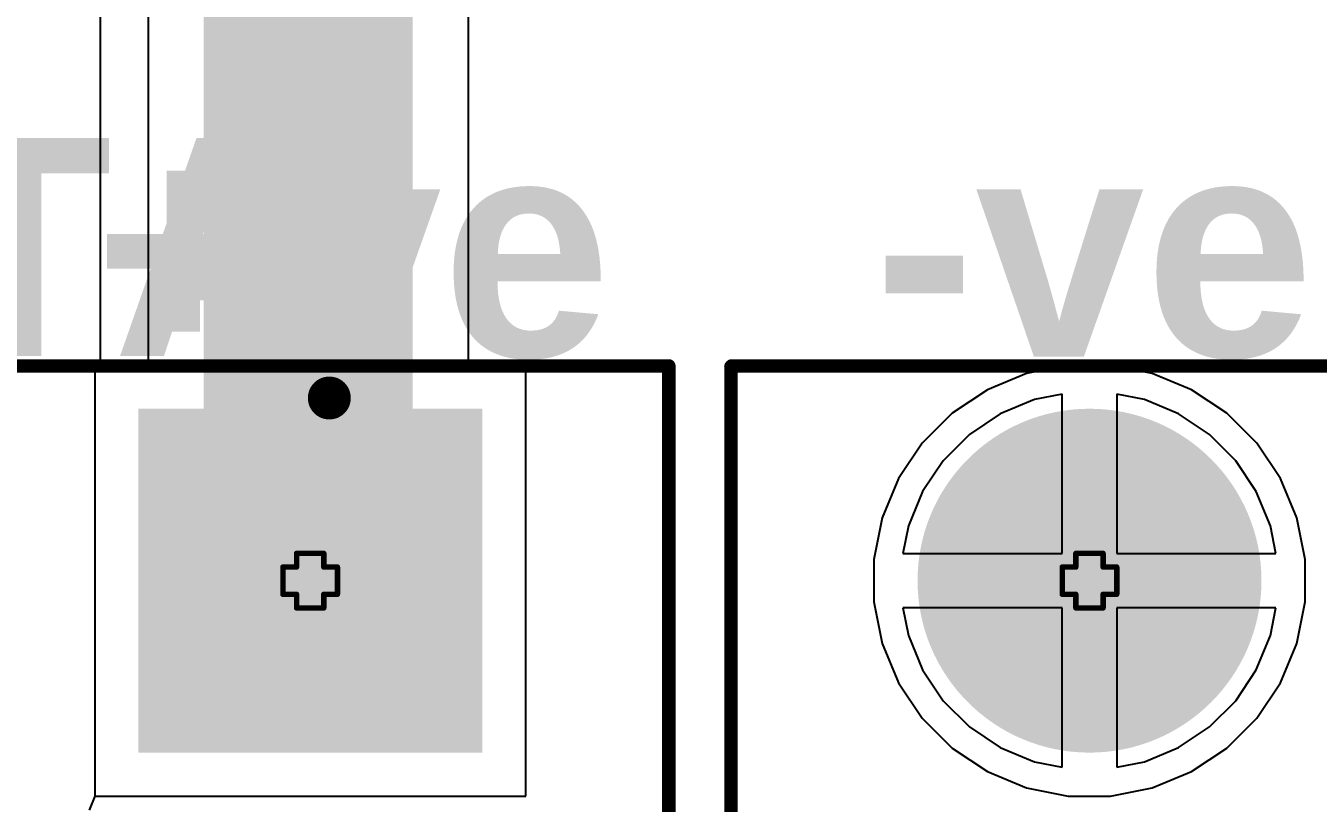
# Model space of a CAD drawing. Header units: inches. Extents: x -3 to 5437, y -3 to 5435.
# Drawn here: x 142.06 to 154.1, y 7.15 to 14.39 of the extents above; entities that cross this region are included whole.
import ezdxf

# ---------------------------------------------------------------- set-up
doc = ezdxf.new("R2010")
doc.units = ezdxf.units.IN
for name, color, linetype in [('Bottom Layer', 5, 'Continuous'), ('Bottom Solder', 6, 'Continuous'), ('Drill Drawing', 1, 'Continuous'), ('GND', 16, 'Continuous'), ('Multi-Layer', 9, 'Continuous'), ('Pad Holes', 156, 'Continuous'), ('PWR', 76, 'Continuous'), ('Top Layer', 1, 'Continuous'), ('Top Overlay', 2, 'Continuous'), ('Top Solder', 216, 'Continuous')]:
    doc.layers.add(name, color=color, linetype=linetype)
doc.styles.add('Arial_Bold', font='', dxfattribs={"height": 0.2})
doc.styles.get('Arial_Bold').set_extended_font_data('Arial', bold=True)

# ---------------------------------------------------------------- blocks, each defined once
blk = doc.blocks.new('TBP01R1_508_04BE_328')
at = {"layer": 'Bottom Layer'}
h = blk.add_hatch(color=5, dxfattribs=at)
edge = h.paths.add_edge_path()
edge.add_arc((10.16, 0), 1.5, 0, 360)
at = {"layer": 'Bottom Solder'}
h = blk.add_hatch(color=6, dxfattribs=at)
edge = h.paths.add_edge_path()
edge.add_arc((10.16, 0), 1.602, 0, 360)
at = {"layer": 'GND'}
h = blk.add_hatch(color=16, dxfattribs=at)
edge = h.paths.add_edge_path()
edge.add_arc((10.16, 0), 1.5, 0, 360)
at = {"layer": 'Multi-Layer'}
h = blk.add_hatch(color=9, dxfattribs=at)
edge = h.paths.add_edge_path()
edge.add_arc((10.16, 0), 1.5, 0, 360)
at = {"layer": 'Pad Holes'}
h = blk.add_hatch(color=7, dxfattribs=at)
edge = h.paths.add_edge_path()
edge.add_arc((10.16, 0), 0.85, 0, 360)
at = {"layer": 'PWR'}
h = blk.add_hatch(color=76, dxfattribs=at)
edge = h.paths.add_edge_path()
edge.add_arc((10.16, 0), 1.5, 0, 360)
at = {"layer": 'Top Layer'}
h = blk.add_hatch(color=1, dxfattribs=at)
edge = h.paths.add_edge_path()
edge.add_arc((10.16, 0), 1.5, 0, 360)
at = {"layer": 'Top Solder'}
h = blk.add_hatch(color=216, dxfattribs=at)
edge = h.paths.add_edge_path()
edge.add_arc((10.16, 0), 1.602, 0, 360)
at = {"layer": 'Top Overlay'}
for points in [[(13.5, 10, 0.127, 0.127, 0), (13.5, -1.994, 0.127, 0.127, 0)], [(13.494, -2, 0.127, 0.127, 0), (-8.42, -2, 0.127, 0.127, 0)], [(13.5, -1.994, 0.127, 0.127, 0), (13.494, -2, 0.127, 0.127, 0)]]:
    blk.add_lwpolyline(points, format="xyseb", dxfattribs=at)
for points in [[(13.462, -2, 0.0635, 0.0635, 1), (13.526, -2, 0.0635, 0.0635, 1)], [(13.462, -2, 0.0635, 0.0635, 1), (13.526, -2, 0.0635, 0.0635, 1)], [(13.468, -1.994, 0.0635, 0.0635, 1), (13.532, -1.994, 0.0635, 0.0635, 1)], [(13.468, -1.994, 0.0635, 0.0635, 1), (13.532, -1.994, 0.0635, 0.0635, 1)]]:
    blk.add_lwpolyline(points, format="xyseb", close=True, dxfattribs=at)
blk = doc.blocks.new('TBP01R1_508_03BE_329')
at = {"layer": 'Bottom Layer'}
blk.add_hatch(color=5, dxfattribs=at).paths.add_polyline_path([(-4.04, 1.5), (-1.04, 1.5), (-1.04, -1.5), (-4.04, -1.5)])
at = {"layer": 'Bottom Solder'}
blk.add_hatch(color=6, dxfattribs=at).paths.add_polyline_path([(-4.142, 1.602), (-0.938, 1.602), (-0.938, -1.602), (-4.142, -1.602)])
at = {"layer": 'GND'}
blk.add_hatch(color=16, dxfattribs=at).paths.add_polyline_path([(-4.04, 1.5), (-1.04, 1.5), (-1.04, -1.5), (-4.04, -1.5)])
at = {"layer": 'Multi-Layer'}
blk.add_hatch(color=9, dxfattribs=at).paths.add_polyline_path([(-4.04, 1.5), (-1.04, 1.5), (-1.04, -1.5), (-4.04, -1.5)])
at = {"layer": 'Pad Holes'}
h = blk.add_hatch(color=7, dxfattribs=at)
edge = h.paths.add_edge_path()
edge.add_arc((-2.54, 0), 0.85, 0, 360)
at = {"layer": 'PWR'}
blk.add_hatch(color=76, dxfattribs=at).paths.add_polyline_path([(-4.04, 1.5), (-1.04, 1.5), (-1.04, -1.5), (-4.04, -1.5)])
at = {"layer": 'Top Layer'}
blk.add_hatch(color=1, dxfattribs=at).paths.add_polyline_path([(-4.04, 1.5), (-1.04, 1.5), (-1.04, -1.5), (-4.04, -1.5)])
at = {"layer": 'Top Solder'}
blk.add_hatch(color=216, dxfattribs=at).paths.add_polyline_path([(-4.142, 1.602), (-0.938, 1.602), (-0.938, -1.602), (-4.142, -1.602)])
at = {"layer": 'Top Overlay'}
for points in [[(-5.88, 10, 0.127, 0.127, 0), (-5.88, -2, 0.127, 0.127, 0)], [(10.96, -2, 0.127, 0.127, 0), (-5.88, -2, 0.127, 0.127, 0)]]:
    blk.add_lwpolyline(points, format="xyseb", dxfattribs=at)
for points in [[(-2.618, -1.702, 0.2, 0.2, 1), (-2.818, -1.702, 0.2, 0.2, 1)], [(-2.868, -1.702, 0.1, 0.1, 1), (-2.768, -1.702, 0.1, 0.1, 1)], [(-2.668, -1.702, 0.1, 0.1, 1), (-2.568, -1.702, 0.1, 0.1, 1)], [(-5.912, -2, 0.0635, 0.0635, 1), (-5.848, -2, 0.0635, 0.0635, 1)], [(-5.912, -2, 0.0635, 0.0635, 1), (-5.848, -2, 0.0635, 0.0635, 1)]]:
    blk.add_lwpolyline(points, format="xyseb", close=True, dxfattribs=at)

msp = doc.modelspace()

# ---------------------------------------------------------------- hatches: boundary and pattern name
at = {"layer": 'Top Layer'}
msp.add_hatch(color=1, dxfattribs=at).paths.add_polyline_path([(143.716, 8.449), (145.663, 8.449), (145.663, 20.333), (143.716, 20.333)])

# ---------------------------------------------------------------- linework, layer by layer
at = {"layer": 'Bottom Layer'}
for p, q in [((142.755, 11.229), (142.755, 17.503)), ((146.716, 11.229), (142.755, 11.229)), ((146.716, 7.213), (146.716, 11.229)), ((151.714, 10.959), (151.456, 10.908)), ((151.714, 9.475), (151.714, 10.959)), ((152.479, 10.908), (152.222, 10.959)), ((152.222, 10.959), (152.222, 9.475)), ((151.456, 10.908), (151.137, 10.775)), ((152.798, 10.775), (152.479, 10.908)), ((151.137, 10.775), (150.85, 10.583)), ((153.086, 10.583), (152.798, 10.775)), ((150.85, 10.583), (150.605, 10.339)), ((153.33, 10.339), (153.086, 10.583)), ((150.605, 10.339), (150.413, 10.052)), ((153.522, 10.052), (153.33, 10.339)), ((150.413, 10.052), (150.281, 9.733)), ((153.654, 9.733), (153.522, 10.052)), ((150.281, 9.733), (150.23, 9.475)), ((153.705, 9.475), (153.654, 9.733)), ((150.23, 9.475), (151.714, 9.475)), ((152.222, 9.475), (153.705, 9.475)), ((151.714, 8.967), (150.23, 8.967)), ((150.23, 8.967), (150.281, 8.709)), ((151.714, 7.483), (151.714, 8.967)), ((153.705, 8.967), (152.222, 8.967)), ((152.222, 8.967), (152.222, 7.483)), ((153.654, 8.709), (153.705, 8.967)), ((150.281, 8.709), (150.413, 8.39)), ((153.522, 8.39), (153.654, 8.709)), ((150.413, 8.39), (150.605, 8.103)), ((153.33, 8.103), (153.522, 8.39)), ((150.605, 8.103), (150.85, 7.859)), ((153.086, 7.859), (153.33, 8.103)), ((150.85, 7.859), (151.137, 7.667)), ((152.798, 7.667), (153.086, 7.859)), ((151.137, 7.667), (151.456, 7.534)), ((152.479, 7.534), (152.798, 7.667)), ((151.456, 7.534), (151.714, 7.483)), ((152.222, 7.483), (152.479, 7.534)), ((142.652, 7.083), (142.705, 7.213)), ((142.705, 7.213), (146.716, 7.213))]:
    msp.add_line(p, q, dxfattribs=at)
at = {"layer": 'Drill Drawing'}
for points in [[(144.581, 9.348, 0.0508, 0.0508, 0), (144.581, 9.475, 0.0508, 0.0508, 0)], [(144.581, 9.475, 0.0508, 0.0508, 0), (144.835, 9.475, 0.0508, 0.0508, 0)], [(144.835, 9.348, 0.0508, 0.0508, 0), (144.835, 9.475, 0.0508, 0.0508, 0)], [(151.841, 9.348, 0.0508, 0.0508, 0), (151.841, 9.475, 0.0508, 0.0508, 0)], [(151.841, 9.475, 0.0508, 0.0508, 0), (152.095, 9.475, 0.0508, 0.0508, 0)], [(152.095, 9.348, 0.0508, 0.0508, 0), (152.095, 9.475, 0.0508, 0.0508, 0)], [(144.454, 9.094, 0.0508, 0.0508, 0), (144.454, 9.348, 0.0508, 0.0508, 0)], [(144.454, 9.348, 0.0508, 0.0508, 0), (144.581, 9.348, 0.0508, 0.0508, 0)], [(144.835, 9.348, 0.0508, 0.0508, 0), (144.962, 9.348, 0.0508, 0.0508, 0)], [(144.962, 9.094, 0.0508, 0.0508, 0), (144.962, 9.348, 0.0508, 0.0508, 0)], [(151.714, 9.094, 0.0508, 0.0508, 0), (151.714, 9.348, 0.0508, 0.0508, 0)], [(151.714, 9.348, 0.0508, 0.0508, 0), (151.841, 9.348, 0.0508, 0.0508, 0)], [(152.095, 9.348, 0.0508, 0.0508, 0), (152.222, 9.348, 0.0508, 0.0508, 0)], [(152.222, 9.094, 0.0508, 0.0508, 0), (152.222, 9.348, 0.0508, 0.0508, 0)], [(144.454, 9.094, 0.0508, 0.0508, 0), (144.581, 9.094, 0.0508, 0.0508, 0)], [(144.581, 8.967, 0.0508, 0.0508, 0), (144.581, 9.094, 0.0508, 0.0508, 0)], [(144.835, 9.094, 0.0508, 0.0508, 0), (144.962, 9.094, 0.0508, 0.0508, 0)], [(144.835, 8.967, 0.0508, 0.0508, 0), (144.835, 9.094, 0.0508, 0.0508, 0)], [(151.714, 9.094, 0.0508, 0.0508, 0), (151.841, 9.094, 0.0508, 0.0508, 0)], [(151.841, 8.967, 0.0508, 0.0508, 0), (151.841, 9.094, 0.0508, 0.0508, 0)], [(152.095, 9.094, 0.0508, 0.0508, 0), (152.222, 9.094, 0.0508, 0.0508, 0)], [(152.095, 8.967, 0.0508, 0.0508, 0), (152.095, 9.094, 0.0508, 0.0508, 0)], [(144.581, 8.967, 0.0508, 0.0508, 0), (144.835, 8.967, 0.0508, 0.0508, 0)], [(151.841, 8.967, 0.0508, 0.0508, 0), (152.095, 8.967, 0.0508, 0.0508, 0)]]:
    msp.add_lwpolyline(points, format="xyseb", dxfattribs=at)
for points in [[(144.568, 9.475, 0.0254, 0.0254, 1), (144.593, 9.475, 0.0254, 0.0254, 1)], [(144.568, 9.475, 0.0254, 0.0254, 1), (144.593, 9.475, 0.0254, 0.0254, 1)], [(144.822, 9.475, 0.0254, 0.0254, 1), (144.847, 9.475, 0.0254, 0.0254, 1)], [(144.822, 9.475, 0.0254, 0.0254, 1), (144.847, 9.475, 0.0254, 0.0254, 1)], [(151.828, 9.475, 0.0254, 0.0254, 1), (151.853, 9.475, 0.0254, 0.0254, 1)], [(151.828, 9.475, 0.0254, 0.0254, 1), (151.853, 9.475, 0.0254, 0.0254, 1)], [(152.082, 9.475, 0.0254, 0.0254, 1), (152.107, 9.475, 0.0254, 0.0254, 1)], [(152.082, 9.475, 0.0254, 0.0254, 1), (152.107, 9.475, 0.0254, 0.0254, 1)], [(144.441, 9.348, 0.0254, 0.0254, 1), (144.466, 9.348, 0.0254, 0.0254, 1)], [(144.441, 9.348, 0.0254, 0.0254, 1), (144.466, 9.348, 0.0254, 0.0254, 1)], [(144.568, 9.348, 0.0254, 0.0254, 1), (144.593, 9.348, 0.0254, 0.0254, 1)], [(144.568, 9.348, 0.0254, 0.0254, 1), (144.593, 9.348, 0.0254, 0.0254, 1)], [(144.822, 9.348, 0.0254, 0.0254, 1), (144.847, 9.348, 0.0254, 0.0254, 1)], [(144.822, 9.348, 0.0254, 0.0254, 1), (144.847, 9.348, 0.0254, 0.0254, 1)], [(144.949, 9.348, 0.0254, 0.0254, 1), (144.974, 9.348, 0.0254, 0.0254, 1)], [(144.949, 9.348, 0.0254, 0.0254, 1), (144.974, 9.348, 0.0254, 0.0254, 1)], [(151.701, 9.348, 0.0254, 0.0254, 1), (151.726, 9.348, 0.0254, 0.0254, 1)], [(151.701, 9.348, 0.0254, 0.0254, 1), (151.726, 9.348, 0.0254, 0.0254, 1)], [(151.828, 9.348, 0.0254, 0.0254, 1), (151.853, 9.348, 0.0254, 0.0254, 1)], [(151.828, 9.348, 0.0254, 0.0254, 1), (151.853, 9.348, 0.0254, 0.0254, 1)], [(152.082, 9.348, 0.0254, 0.0254, 1), (152.107, 9.348, 0.0254, 0.0254, 1)], [(152.082, 9.348, 0.0254, 0.0254, 1), (152.107, 9.348, 0.0254, 0.0254, 1)], [(152.209, 9.348, 0.0254, 0.0254, 1), (152.234, 9.348, 0.0254, 0.0254, 1)], [(152.209, 9.348, 0.0254, 0.0254, 1), (152.234, 9.348, 0.0254, 0.0254, 1)], [(144.441, 9.094, 0.0254, 0.0254, 1), (144.466, 9.094, 0.0254, 0.0254, 1)], [(144.441, 9.094, 0.0254, 0.0254, 1), (144.466, 9.094, 0.0254, 0.0254, 1)], [(144.568, 9.094, 0.0254, 0.0254, 1), (144.593, 9.094, 0.0254, 0.0254, 1)], [(144.568, 9.094, 0.0254, 0.0254, 1), (144.593, 9.094, 0.0254, 0.0254, 1)], [(144.822, 9.094, 0.0254, 0.0254, 1), (144.847, 9.094, 0.0254, 0.0254, 1)], [(144.822, 9.094, 0.0254, 0.0254, 1), (144.847, 9.094, 0.0254, 0.0254, 1)], [(144.949, 9.094, 0.0254, 0.0254, 1), (144.974, 9.094, 0.0254, 0.0254, 1)], [(144.949, 9.094, 0.0254, 0.0254, 1), (144.974, 9.094, 0.0254, 0.0254, 1)], [(151.701, 9.094, 0.0254, 0.0254, 1), (151.726, 9.094, 0.0254, 0.0254, 1)], [(151.701, 9.094, 0.0254, 0.0254, 1), (151.726, 9.094, 0.0254, 0.0254, 1)], [(151.828, 9.094, 0.0254, 0.0254, 1), (151.853, 9.094, 0.0254, 0.0254, 1)], [(151.828, 9.094, 0.0254, 0.0254, 1), (151.853, 9.094, 0.0254, 0.0254, 1)], [(152.082, 9.094, 0.0254, 0.0254, 1), (152.107, 9.094, 0.0254, 0.0254, 1)], [(152.082, 9.094, 0.0254, 0.0254, 1), (152.107, 9.094, 0.0254, 0.0254, 1)], [(152.209, 9.094, 0.0254, 0.0254, 1), (152.234, 9.094, 0.0254, 0.0254, 1)], [(152.209, 9.094, 0.0254, 0.0254, 1), (152.234, 9.094, 0.0254, 0.0254, 1)], [(144.568, 8.967, 0.0254, 0.0254, 1), (144.593, 8.967, 0.0254, 0.0254, 1)], [(144.568, 8.967, 0.0254, 0.0254, 1), (144.593, 8.967, 0.0254, 0.0254, 1)], [(144.822, 8.967, 0.0254, 0.0254, 1), (144.847, 8.967, 0.0254, 0.0254, 1)], [(144.822, 8.967, 0.0254, 0.0254, 1), (144.847, 8.967, 0.0254, 0.0254, 1)], [(151.828, 8.967, 0.0254, 0.0254, 1), (151.853, 8.967, 0.0254, 0.0254, 1)], [(151.828, 8.967, 0.0254, 0.0254, 1), (151.853, 8.967, 0.0254, 0.0254, 1)], [(152.082, 8.967, 0.0254, 0.0254, 1), (152.107, 8.967, 0.0254, 0.0254, 1)], [(152.082, 8.967, 0.0254, 0.0254, 1), (152.107, 8.967, 0.0254, 0.0254, 1)]]:
    msp.add_lwpolyline(points, format="xyseb", close=True, dxfattribs=at)
at = {"layer": 'GND'}
for p, q in [((146.716, 11.229), (142.7, 11.229)), ((142.7, 11.229), (142.7, 7.213)), ((146.716, 7.213), (146.716, 11.229)), ((151.714, 10.959), (151.456, 10.908)), ((151.714, 9.475), (151.714, 10.959)), ((152.479, 10.908), (152.222, 10.959)), ((152.222, 10.959), (152.222, 9.475)), ((151.456, 10.908), (151.137, 10.775)), ((152.798, 10.775), (152.479, 10.908)), ((151.137, 10.775), (150.85, 10.583)), ((153.086, 10.583), (152.798, 10.775)), ((150.85, 10.583), (150.605, 10.339)), ((153.33, 10.339), (153.086, 10.583)), ((150.605, 10.339), (150.413, 10.052)), ((153.522, 10.052), (153.33, 10.339)), ((150.413, 10.052), (150.281, 9.733)), ((153.654, 9.733), (153.522, 10.052)), ((150.281, 9.733), (150.23, 9.475)), ((153.705, 9.475), (153.654, 9.733)), ((150.23, 9.475), (151.714, 9.475)), ((152.222, 9.475), (153.705, 9.475)), ((151.714, 8.967), (150.23, 8.967)), ((150.23, 8.967), (150.281, 8.709)), ((151.714, 7.483), (151.714, 8.967)), ((153.705, 8.967), (152.222, 8.967)), ((152.222, 8.967), (152.222, 7.483)), ((153.654, 8.709), (153.705, 8.967)), ((150.281, 8.709), (150.413, 8.39)), ((153.522, 8.39), (153.654, 8.709)), ((150.413, 8.39), (150.605, 8.103)), ((153.33, 8.103), (153.522, 8.39)), ((150.605, 8.103), (150.85, 7.859)), ((153.086, 7.859), (153.33, 8.103)), ((150.85, 7.859), (151.137, 7.667)), ((152.798, 7.667), (153.086, 7.859)), ((151.137, 7.667), (151.456, 7.534)), ((152.479, 7.534), (152.798, 7.667)), ((151.456, 7.534), (151.714, 7.483)), ((152.222, 7.483), (152.479, 7.534)), ((142.7, 7.213), (146.716, 7.213))]:
    msp.add_line(p, q, dxfattribs=at)
at = {"layer": 'PWR'}
for p, q in [((146.716, 11.229), (142.7, 11.229)), ((142.7, 11.229), (142.7, 7.213)), ((146.716, 7.213), (146.716, 11.229)), ((151.77, 11.229), (151.382, 11.152)), ((152.165, 11.229), (151.77, 11.229)), ((152.553, 11.152), (152.165, 11.229)), ((151.382, 11.152), (151.017, 11)), ((152.919, 11), (152.553, 11.152)), ((151.017, 11), (150.688, 10.781)), ((153.248, 10.781), (152.919, 11)), ((150.688, 10.781), (150.408, 10.501)), ((153.527, 10.501), (153.248, 10.781)), ((150.408, 10.501), (150.188, 10.172)), ((153.747, 10.172), (153.527, 10.501)), ((150.188, 10.172), (150.037, 9.807)), ((153.898, 9.807), (153.747, 10.172)), ((150.037, 9.807), (149.96, 9.419)), ((153.976, 9.419), (153.898, 9.807)), ((149.96, 9.419), (149.96, 9.023)), ((153.976, 9.023), (153.976, 9.419)), ((149.96, 9.023), (150.037, 8.635)), ((153.898, 8.635), (153.976, 9.023)), ((150.037, 8.635), (150.188, 8.27)), ((153.747, 8.27), (153.898, 8.635)), ((150.188, 8.27), (150.408, 7.941)), ((153.527, 7.941), (153.747, 8.27)), ((150.408, 7.941), (150.688, 7.661)), ((153.248, 7.661), (153.527, 7.941)), ((150.688, 7.661), (151.017, 7.442)), ((152.919, 7.442), (153.248, 7.661)), ((151.017, 7.442), (151.382, 7.29)), ((152.553, 7.29), (152.919, 7.442)), ((151.382, 7.29), (151.77, 7.213)), ((152.165, 7.213), (152.553, 7.29)), ((142.7, 7.213), (146.716, 7.213)), ((151.77, 7.213), (152.165, 7.213))]:
    msp.add_line(p, q, dxfattribs=at)
at = {"layer": 'Top Layer'}
for p, q in [((146.181, 11.229), (146.181, 20.333)), ((143.198, 19.048), (143.198, 11.229)), ((143.198, 11.229), (142.7, 11.229)), ((142.7, 11.229), (142.7, 7.213)), ((146.716, 11.229), (146.181, 11.229)), ((146.716, 7.213), (146.716, 11.229)), ((151.714, 10.959), (151.456, 10.908)), ((151.714, 9.475), (151.714, 10.959)), ((152.479, 10.908), (152.222, 10.959)), ((152.222, 10.959), (152.222, 9.475)), ((151.456, 10.908), (151.137, 10.775)), ((152.798, 10.775), (152.479, 10.908)), ((151.137, 10.775), (150.85, 10.583)), ((153.086, 10.583), (152.798, 10.775)), ((150.85, 10.583), (150.605, 10.339)), ((153.33, 10.339), (153.086, 10.583)), ((150.605, 10.339), (150.413, 10.052)), ((153.522, 10.052), (153.33, 10.339)), ((150.413, 10.052), (150.281, 9.733)), ((153.654, 9.733), (153.522, 10.052)), ((150.281, 9.733), (150.23, 9.475)), ((153.705, 9.475), (153.654, 9.733)), ((150.23, 9.475), (151.714, 9.475)), ((152.222, 9.475), (153.705, 9.475)), ((151.714, 8.967), (150.23, 8.967)), ((150.23, 8.967), (150.281, 8.709)), ((151.714, 7.483), (151.714, 8.967)), ((153.705, 8.967), (152.222, 8.967)), ((152.222, 8.967), (152.222, 7.483)), ((153.654, 8.709), (153.705, 8.967)), ((150.281, 8.709), (150.413, 8.39)), ((153.522, 8.39), (153.654, 8.709)), ((150.413, 8.39), (150.605, 8.103)), ((153.33, 8.103), (153.522, 8.39)), ((150.605, 8.103), (150.85, 7.859)), ((153.086, 7.859), (153.33, 8.103)), ((150.85, 7.859), (151.137, 7.667)), ((152.798, 7.667), (153.086, 7.859)), ((151.137, 7.667), (151.456, 7.534)), ((152.479, 7.534), (152.798, 7.667)), ((151.456, 7.534), (151.714, 7.483)), ((152.222, 7.483), (152.479, 7.534)), ((142.7, 7.213), (146.716, 7.213))]:
    msp.add_line(p, q, dxfattribs=at)

# ---------------------------------------------------------------- block references
at = {"rotation": 180}
for name, p in [('TBP01R1_508_03BE_329', (142.168, 9.221)), ('TBP01R1_508_04BE_328', (162.128, 9.221))]:
    msp.add_blockref(name, p, dxfattribs=at)

# ---------------------------------------------------------------- texts
at = {"layer": 'Top Overlay', "style": 'Arial_Bold'}
for s, p in [('DATA', (137.032, 11.313)), ('+ve', (142.697, 11.308)), ('-ve', (149.957, 11.308))]:
    msp.add_text(s, height=2.032, rotation=360, dxfattribs=at).set_placement(p)

doc.saveas('drawing.dxf')
